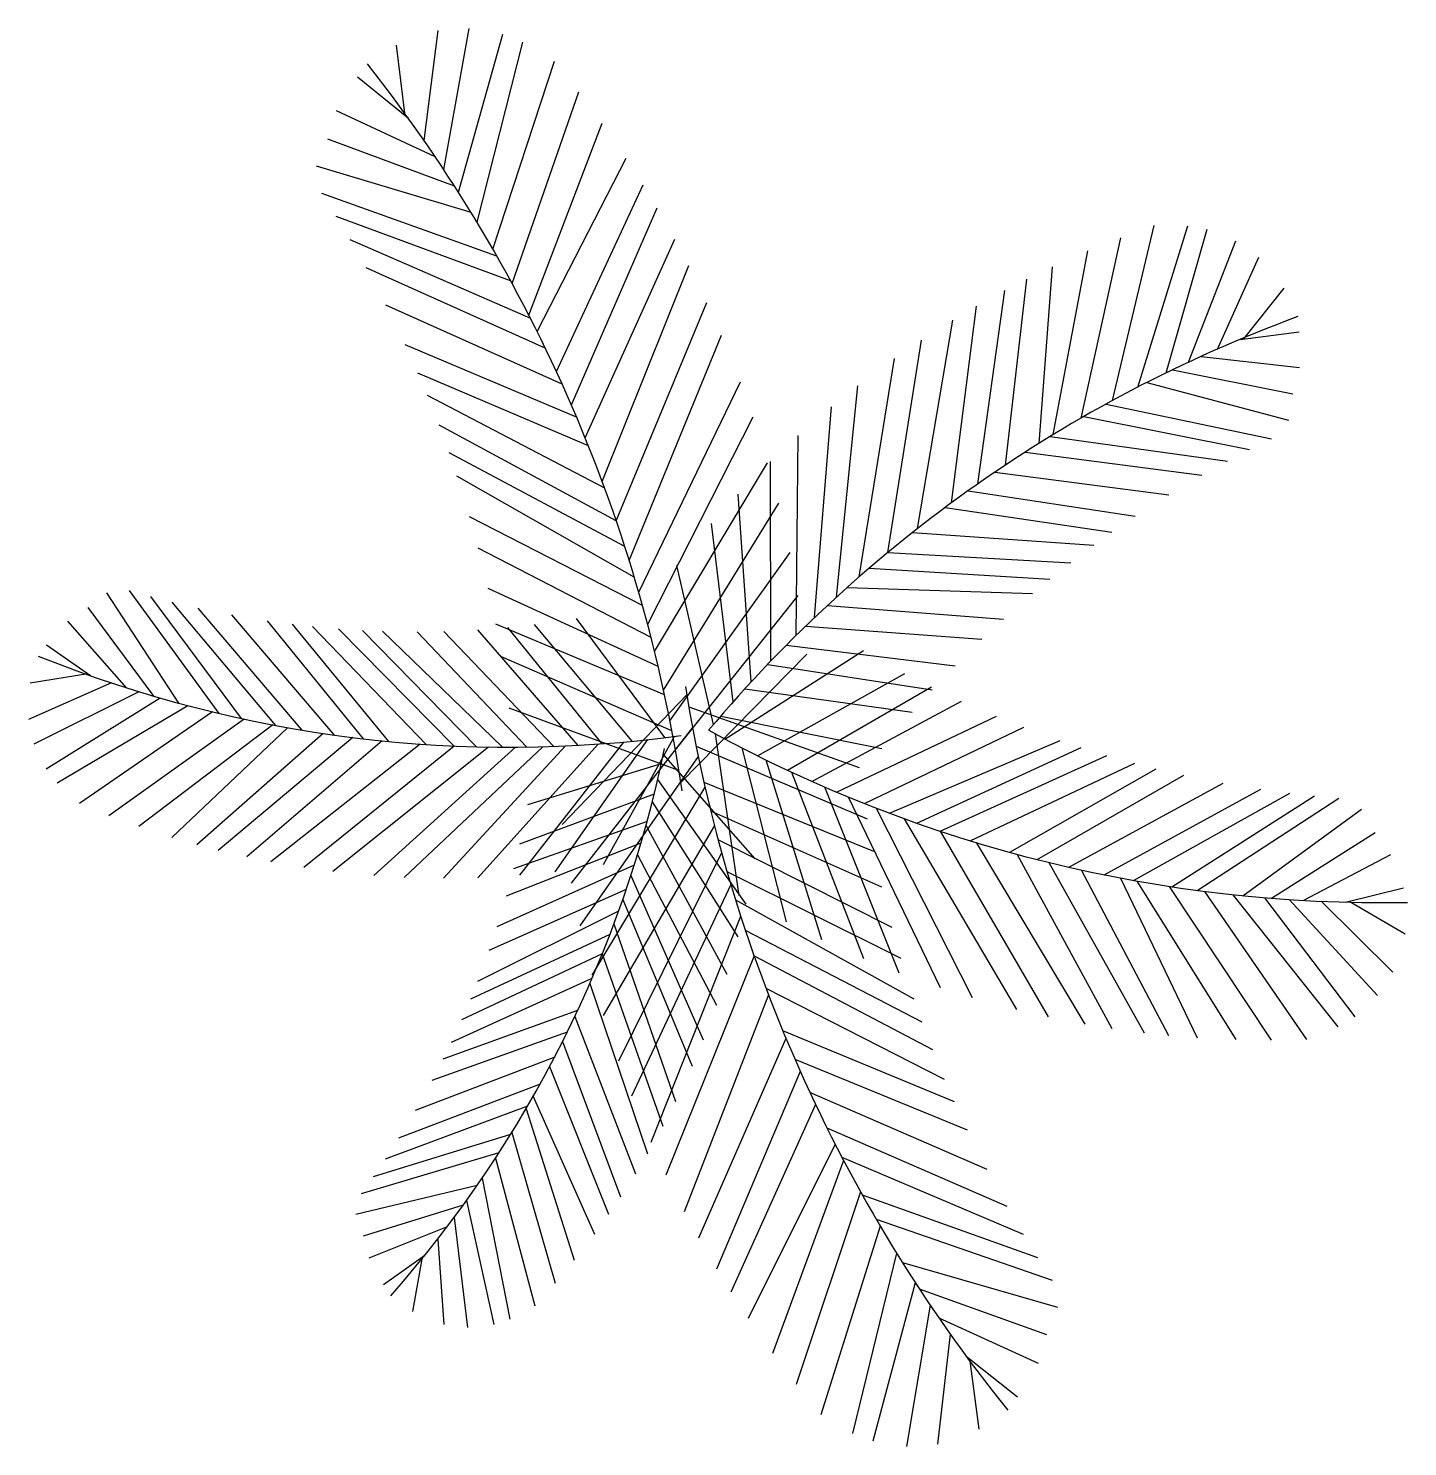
# Model space of a CAD drawing. Extents: x 671.99 to 673.78, y 566.09 to 567.93.
import ezdxf

# ---------------------------------------------------------------- set-up
doc = ezdxf.new("R2010")
doc.units = 0
doc.header["$LTSCALE"] = 4
doc.header["$MEASUREMENT"] = 0
doc.layers.get('0').update_dxf_attribs({"linetype": 'CONTINUOUS'})

# ---------------------------------------------------------------- blocks, each defined once
blk = doc.blocks.new('CG_T25')
for p, q in [((-0.04849, 0.10048), (-0.04609, 0.11923)), ((-0.04513, 0.09553), (-0.04083, 0.11958)), ((-0.04262, 0.09166), (-0.0351, 0.11859)), ((-0.0517, 0.10469), (-0.05319, 0.11672)), ((-0.03947, 0.08657), (-0.03168, 0.11724)), ((-0.03676, 0.08198), (-0.02626, 0.11399)), ((-0.05115, 0.10424), (-0.05985, 0.11127)), ((-0.03347, 0.0761), (-0.02213, 0.10879)), ((-0.04658, 0.0977), (-0.0634, 0.10556)), ((-0.03062, 0.07071), (-0.01817, 0.10345)), ((-0.04331, 0.09272), (-0.06491, 0.10073)), ((-0.02921, 0.06792), (-0.01407, 0.09748)), ((-0.04046, 0.0882), (-0.0668, 0.09608)), ((-0.02595, 0.06114), (-0.01116, 0.09294)), ((-0.03607, 0.08077), (-0.06593, 0.09144)), ((-0.03374, 0.07659), (-0.06347, 0.08756)), ((-0.02339, 0.05544), (-0.00878, 0.08899)), ((0.06884, 0.05619), (0.07592, 0.08598)), ((0.07312, 0.05846), (0.08166, 0.08593)), ((0.07799, 0.0609), (0.08495, 0.08535)), ((-0.03033, 0.07013), (-0.06107, 0.08357)), ((-0.02103, 0.04982), (-0.00577, 0.08369)), ((0.0635, 0.0532), (0.07024, 0.08392)), ((0.08177, 0.06271), (0.08986, 0.08339)), ((0.05873, 0.05037), (0.06464, 0.08166)), ((0.08672, 0.06495), (0.09378, 0.08062)), ((-0.02784, 0.06512), (-0.05835, 0.07878)), ((-0.01812, 0.04237), (-0.00338, 0.07917)), ((0.0563, 0.04888), (0.05862, 0.07898)), ((0.04587, 0.04197), (0.05049, 0.07492)), ((0.05056, 0.04518), (0.05421, 0.07684)), ((0.09122, 0.06669), (0.09808, 0.07531)), ((-0.01574, 0.03569), (-0.0003, 0.07288)), ((-0.02496, 0.05898), (-0.055, 0.07244)), ((0.04136, 0.03874), (0.04564, 0.07224)), ((0.03558, 0.03435), (0.04163, 0.06987)), ((0.09057, 0.0666), (0.10065, 0.06791)), ((-0.0225, 0.05337), (-0.05172, 0.06568)), ((-0.01353, 0.02893), (0.00221, 0.06731)), ((0.03055, 0.03031), (0.03626, 0.06647)), ((0.02562, 0.02612), (0.03167, 0.06333)), ((0.08392, 0.0637), (0.10069, 0.0618)), ((-0.02048, 0.04847), (-0.04956, 0.06085)), ((0.07902, 0.0614), (0.09957, 0.05734)), ((-0.0119, 0.02351), (0.00542, 0.05936)), ((0.02179, 0.02269), (0.0254, 0.0587)), ((0.07467, 0.05925), (0.09882, 0.05284)), ((-0.0177, 0.04124), (-0.04794, 0.05702)), ((0.06773, 0.05558), (0.09594, 0.04966)), ((-0.01039, 0.01806), (0.00757, 0.0534)), ((0.01803, 0.01919), (0.02091, 0.0551)), ((0.06394, 0.05345), (0.09219, 0.04781)), ((-0.01574, 0.03569), (-0.04595, 0.05196)), ((0.01491, 0.01616), (0.01527, 0.05023)), ((0.05822, 0.05006), (0.08844, 0.04586)), ((-0.01428, 0.03131), (-0.04423, 0.04726)), ((0.05392, 0.04736), (0.08405, 0.04345)), ((-0.00921, 0.01344), (0.01005, 0.04559)), ((0.01059, 0.01177), (0.01051, 0.04579)), ((0.04877, 0.04397), (0.07844, 0.04013)), ((-0.01267, 0.02611), (-0.04289, 0.0433)), ((-0.00768, 0.00683), (0.01195, 0.03868)), ((0.00727, 0.00825), (0.005, 0.0402)), ((0.0442, 0.04079), (0.07269, 0.03645)), ((-0.01126, 0.02127), (-0.04073, 0.03636)), ((0.0403, 0.03795), (0.06872, 0.03373)), ((0.0042, 0.00486), (0.00047, 0.0352)), ((0.03471, 0.03367), (0.06564, 0.03153)), ((-0.0098, 0.0158), (-0.03926, 0.03105)), ((-0.00659, 0.00162), (0.0139, 0.03028)), ((0.03055, 0.03031), (0.06169, 0.02855)), ((0.00083, 0.00098), (-0.00541, 0.0281)), ((0.02734, 0.0276), (0.05813, 0.02573)), ((0.02362, 0.02434), (0.0552, 0.0233)), ((-0.09028, 0.0046), (-0.10254, 0.02344)), ((-0.08343, 0.00286), (-0.0987, 0.02383)), ((-0.07961, 0.002), (-0.09508, 0.0228)), ((-0.07375, 0.00081), (-0.0914, 0.02184)), ((-0.0086, 0.01089), (-0.03757, 0.02413)), ((-0.00566, -0.00333), (0.01528, 0.02298)), ((-0.09448, 0.00578), (-0.10575, 0.02089)), ((-0.06925, 0.00001), (-0.08701, 0.02081)), ((-0.06376, -0.00083), (-0.08126, 0.01964)), ((0.02023, 0.02125), (0.05024, 0.01894)), ((-0.09914, 0.0072), (-0.10919, 0.01859)), ((-0.05879, -0.00146), (-0.0752, 0.01863)), ((-0.05448, -0.00192), (-0.07091, 0.01805)), ((-0.04816, -0.00243), (-0.06752, 0.01767)), ((-0.04335, -0.00269), (-0.06309, 0.01727)), ((-0.03957, -0.00282), (-0.05901, 0.01701)), ((-0.02224, -0.00257), (-0.03932, 0.01712)), ((-0.0075, 0.00601), (-0.03629, 0.01805)), ((-0.01815, -0.0023), (-0.03425, 0.01751)), ((-0.01305, -0.00187), (-0.02968, 0.018)), ((-0.00749, -0.00125), (-0.02251, 0.01902)), ((0.01649, 0.01771), (0.04657, 0.01553)), ((-0.03512, -0.00289), (-0.05559, 0.01686)), ((-0.03099, -0.00287), (-0.04965, 0.01678)), ((-0.02636, -0.00275), (-0.04514, 0.01685)), ((-0.10533, 0.00928), (-0.11286, 0.01449)), ((-0.00625, -0.00012), (-0.03528, 0.01253)), ((-0.00473, -0.0089), (0.01671, 0.01294)), ((0.00278, -0.0015), (0.0264, 0.0136)), ((0.01323, 0.01448), (0.04198, 0.01097)), ((0.00831, -0.00434), (0.03345, 0.0097)), ((0.01006, 0.01122), (0.03809, 0.00687)), ((-0.10177, 0.00806), (-0.11593, 0.00185)), ((-0.10582, 0.00961), (-0.1156, 0.008)), ((0.01344, -0.00682), (0.038, 0.00739)), ((-0.09711, 0.00657), (-0.11499, -0.00236)), ((-0.09349, 0.00549), (-0.11289, -0.00663)), ((-0.00374, 0.00604), (-0.02495, -0.01604)), ((0.00618, 0.00706), (0.03469, 0.00307)), ((0.01758, -0.00871), (0.0431, 0.00497)), ((-0.08877, 0.00419), (-0.11104, -0.00901)), ((-0.08454, 0.00313), (-0.10724, -0.0125)), ((-0.00506, -0.00686), (-0.034, 0.00377)), ((-0.0034, 0.004), (0.02566, -0.00632)), ((-0.07917, 0.0019), (-0.1022, -0.01455)), ((-0.07428, 0.00091), (-0.0971, -0.01642)), ((-0.07175, 0.00044), (-0.09146, -0.01826)), ((-0.00276, 0.00047), (-0.02342, -0.02606)), ((0.00205, 0.00241), (0.02953, -0.00312)), ((0.02179, -0.01053), (0.04904, 0.00239)), ((0.02655, -0.01249), (0.05369, 0.00053)), ((-0.06569, -0.00055), (-0.08723, -0.0195)), ((-0.06062, -0.00124), (-0.08358, -0.02046)), ((-0.05566, -0.0018), (-0.07872, -0.02159)), ((-0.04915, -0.00236), (-0.07462, -0.02243)), ((-0.01884, -0.00235), (-0.03931, -0.02512)), ((-0.01449, -0.002), (-0.03226, -0.02471)), ((-0.0104, -0.00159), (-0.02621, -0.0241)), ((-0.00581, -0.00103), (-0.018, -0.02291)), ((0.00112, -0.00061), (0.00513, -0.02815)), ((0.03083, -0.01414), (0.05989, -0.00173)), ((-0.04335, -0.00269), (-0.06898, -0.0234)), ((-0.03753, -0.00286), (-0.06402, -0.02407)), ((-0.0329, -0.00289), (-0.05704, -0.02476)), ((-0.02828, -0.00281), (-0.05187, -0.02507)), ((-0.02437, -0.00267), (-0.04516, -0.02522)), ((-0.00177, -0.00447), (-0.02197, -0.03334)), ((-0.00773, -0.00415), (0.00788, -0.02193)), ((-0.00213, -0.00273), (0.02703, -0.01507)), ((0.00567, -0.00301), (0.01318, -0.03264)), ((0.03548, -0.01583), (0.0635, -0.00293)), ((0.03945, -0.01719), (0.06785, -0.00428)), ((-0.00807, -0.00572), (-0.03086, -0.01268)), ((0.00976, -0.00506), (0.01922, -0.03566)), ((0.01413, -0.00714), (0.02638, -0.03887)), ((0.04454, -0.01882), (0.0726, -0.00562)), ((0.05131, -0.02079), (0.07627, -0.00656)), ((-0.00869, -0.00841), (0.00635, -0.02961)), ((-0.00082, -0.00884), (0.02809, -0.02058)), ((0.01975, -0.00966), (0.03242, -0.0413)), ((0.05597, -0.02202), (0.08095, -0.00765)), ((0.06138, -0.02333), (0.08765, -0.009)), ((-0.00928, -0.01086), (-0.03222, -0.01938)), ((-0.00063, -0.00967), (-0.01993, -0.04172)), ((0.02375, -0.01135), (0.03944, -0.0438)), ((0.06741, -0.02463), (0.09408, -0.01006)), ((0.0724, -0.02558), (0.09904, -0.01073)), ((0.07895, -0.02667), (0.10325, -0.01119)), ((0.08326, -0.02728), (0.10741, -0.01155)), ((-0.00962, -0.01219), (0.00497, -0.03518)), ((0.00033, -0.01372), (0.02944, -0.02665)), ((0.02853, -0.01326), (0.04493, -0.04552)), ((0.09105, -0.02819), (0.11125, -0.01347)), ((-0.0105, -0.01554), (-0.03323, -0.0236)), ((0.00097, -0.01625), (-0.01795, -0.04861)), ((-0.01068, -0.01617), (0.00311, -0.04158)), ((0.03334, -0.01507), (0.05245, -0.04757)), ((-0.01156, -0.01926), (-0.03448, -0.02824)), ((0.00159, -0.01861), (0.03121, -0.03355)), ((0.03945, -0.01719), (0.05787, -0.04883)), ((0.0456, -0.01914), (0.06411, -0.05006)), ((0.09589, -0.02862), (0.11357, -0.0174)), ((0.0022, -0.02087), (-0.01538, -0.05639)), ((-0.01214, -0.0212), (0.00135, -0.04683)), ((0.05258, -0.02114), (0.0687, -0.05081)), ((0.10129, -0.02899), (0.11623, -0.02115)), ((-0.0127, -0.02299), (-0.03608, -0.0335)), ((0.00311, -0.02406), (0.03273, -0.03884)), ((0.05795, -0.02252), (0.07419, -0.05155)), ((0.06349, -0.0238), (0.07836, -0.052)), ((-0.01325, -0.02472), (-0.00091, -0.05275)), ((0.00377, -0.0263), (-0.01317, -0.06233)), ((0.07018, -0.02517), (0.08324, -0.0524)), ((0.07298, -0.02569), (0.08982, -0.05271)), ((-0.01406, -0.02715), (-0.03744, -0.03754)), ((-0.01465, -0.02886), (-0.00282, -0.05725)), ((0.00456, -0.02889), (0.03496, -0.04576)), ((0.07845, -0.02659), (0.09586, -0.05279)), ((0.08452, -0.02745), (0.1019, -0.05266)), ((0.08933, -0.02801), (0.10723, -0.05053)), ((0.09474, -0.02853), (0.11009, -0.0488)), ((0.09893, -0.02885), (0.11396, -0.04519)), ((0.10854, -0.02929), (0.11841, -0.02686)), ((-0.01535, -0.03083), (-0.0394, -0.0428)), ((0.10436, -0.02914), (0.1166, -0.0412)), ((0.10917, -0.02913), (0.11869, -0.03468)), ((-0.01614, -0.03297), (-0.00564, -0.06325)), ((0.00545, -0.0317), (-0.00988, -0.07024)), ((-0.01682, -0.03477), (-0.04061, -0.0458)), ((0.00623, -0.03407), (0.03635, -0.0497)), ((-0.01813, -0.03809), (-0.04214, -0.04935)), ((-0.01813, -0.03809), (-0.00781, -0.06745)), ((0.00773, -0.03844), (-0.00731, -0.07579)), ((0.00773, -0.03844), (0.03812, -0.05438)), ((-0.01988, -0.04228), (-0.04389, -0.05317)), ((-0.02026, -0.04314), (-0.01045, -0.07216)), ((0.01019, -0.04509), (-0.00417, -0.08204)), ((0.00976, -0.04396), (0.04016, -0.05942)), ((-0.02234, -0.04775), (-0.0453, -0.05606)), ((-0.02281, -0.04876), (-0.01249, -0.07555)), ((-0.02411, -0.05144), (-0.04717, -0.05969)), ((-0.02488, -0.053), (-0.01504, -0.07951)), ((0.01317, -0.05251), (-0.00172, -0.08654)), ((0.01261, -0.05117), (0.04182, -0.06324)), ((-0.02624, -0.05567), (-0.04999, -0.06476)), ((-0.0271, -0.05729), (-0.01705, -0.08245)), ((0.01469, -0.05605), (0.04403, -0.06805)), ((-0.02872, -0.06028), (-0.05285, -0.06951)), ((0.0156, -0.05811), (0.00134, -0.0918)), ((-0.0299, -0.06238), (-0.01948, -0.08583)), ((0.0172, -0.06163), (0.04738, -0.07477)), ((-0.03086, -0.06404), (-0.05515, -0.07309)), ((-0.03111, -0.06447), (-0.0229, -0.09026)), ((0.01822, -0.06378), (0.00377, -0.09573)), ((-0.03376, -0.06888), (-0.05717, -0.07607)), ((-0.03354, -0.06851), (-0.02618, -0.09421)), ((0.02014, -0.06774), (0.0508, -0.08107)), ((-0.03574, -0.072), (-0.05924, -0.07896)), ((0.02154, -0.07052), (0.00672, -0.10024)), ((-0.03633, -0.07291), (-0.0296, -0.09805)), ((0.02299, -0.0733), (0.01089, -0.10617)), ((0.02268, -0.07272), (0.05357, -0.08583)), ((-0.03862, -0.07633), (-0.03391, -0.10033)), ((-0.03945, -0.07755), (-0.0601, -0.0825)), ((0.02589, -0.07866), (0.0149, -0.11146)), ((0.02616, -0.07915), (0.05601, -0.0898)), ((-0.04184, -0.08091), (-0.05885, -0.08617)), ((-0.04127, -0.08012), (-0.03661, -0.10122)), ((-0.04337, -0.083), (-0.04107, -0.10174)), ((0.02925, -0.0845), (0.01909, -0.11662)), ((0.02854, -0.0833), (0.05851, -0.09366)), ((-0.04458, -0.08461), (-0.05789, -0.08996)), ((-0.04617, -0.08668), (-0.04512, -0.10125)), ((0.032, -0.08906), (0.02453, -0.11981)), ((-0.04838, -0.08947), (-0.05539, -0.09451)), ((-0.04883, -0.08979), (-0.05048, -0.09901)), ((0.03301, -0.09068), (0.05943, -0.09828)), ((0.03521, -0.09412), (0.02797, -0.12112)), ((0.0359, -0.09518), (0.05759, -0.10295)), ((0.03776, -0.09796), (0.03371, -0.12205)), ((0.03923, -0.10011), (0.05613, -0.1078)), ((0.04117, -0.10288), (0.03897, -0.12165)), ((0.04386, -0.10661), (0.05264, -0.11354)), ((0.04443, -0.10706), (0.04604, -0.11907))]:
    blk.add_line(p, q)
for centre, radius, start, end in [((-0.26445, -0.04935), 0.26284, 8.5439, 38.2906), ((0.18287, -0.1538), 0.23895, 110.1895, 139.9362), ((-0.03402, 0.21216), 0.21505, 248.0996, 277.8463), ((0.25553, 0.04923), 0.26284, 189.1509, 218.8976), ((0.11478, 0.20958), 0.23895, 241.292, 271.0387), ((-0.20639, 0.03815), 0.20311, 318.5391, 348.2858)]:
    blk.add_arc(centre, radius, start, end)
blk = doc.blocks.new('COQ')
at = {"xscale": 25.39999999999999, "yscale": 25.39999999999999, "zscale": 25.39999999999999}
blk.add_blockref('CG_T25', (-0.1936, -0.1557), dxfattribs=at)

msp = doc.modelspace()

# ---------------------------------------------------------------- block references
at = {"xscale": 0.3, "yscale": 0.3, "zscale": 0.3}
msp.add_blockref('COQ', (672.929, 567.0704), dxfattribs=at)

doc.saveas('drawing.dxf')
